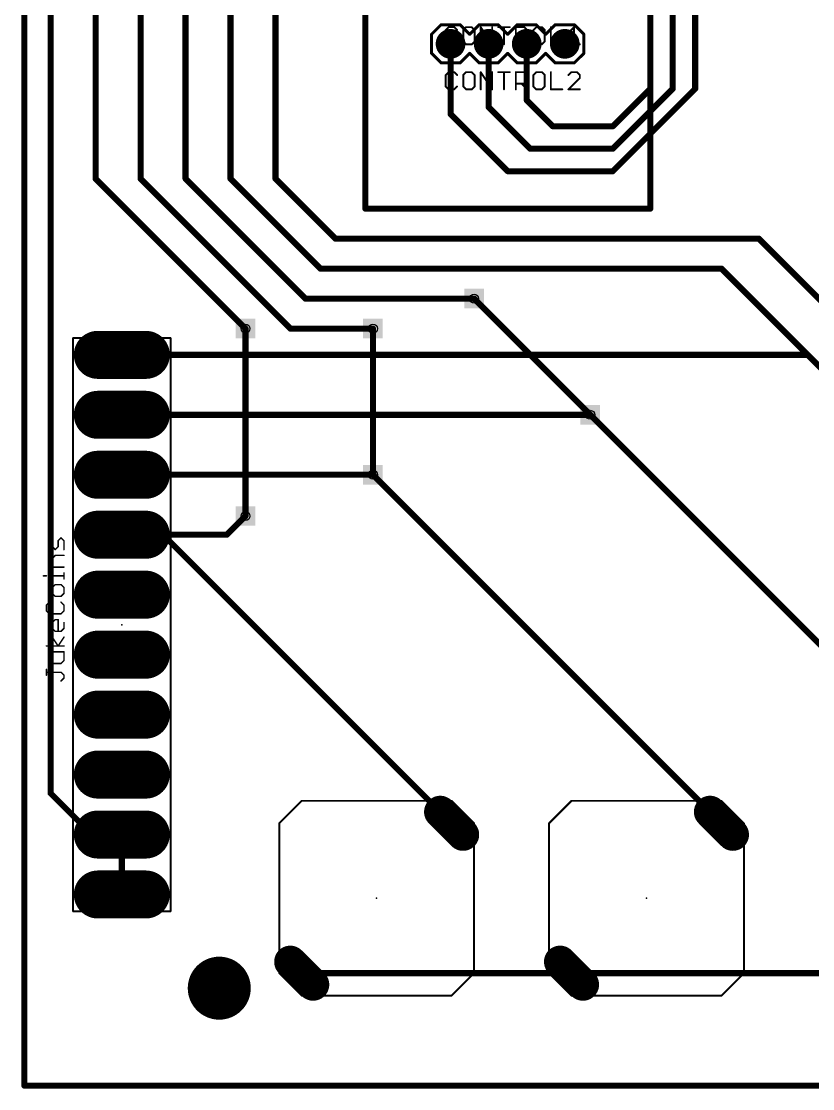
# Model space of a CAD drawing. Extents: x -67 to 67, y -99 to 99.
# Drawn here: x -67 to -14.2, y -98.7 to -27.5 of the extents above; entities that cross this region are included whole.
import ezdxf

# ---------------------------------------------------------------- set-up
doc = ezdxf.new("R2010")
doc.units = 0
for name, color, linetype in [('1', 22, 'CONTINUOUS'), ('16', 175, 'CONTINUOUS'), ('17', 82, 'CONTINUOUS'), ('18', 82, 'CONTINUOUS'), ('20', 7, 'CONTINUOUS'), ('21', 253, 'CONTINUOUS'), ('23', 7, 'CONTINUOUS'), ('25', 253, 'CONTINUOUS'), ('29', 253, 'CONTINUOUS'), ('30', 253, 'CONTINUOUS'), ('44', 253, 'CONTINUOUS'), ('51', 253, 'CONTINUOUS')]:
    doc.layers.add(name, color=color, linetype=linetype)

# ---------------------------------------------------------------- blocks, each defined once
blk = doc.blocks.new('RECT')
blk.add_solid([(-0.5, -0.5), (0.5, -0.5), (-0.5, 0.5), (0.5, 0.5)])
blk = doc.blocks.new('ROUNDP')
at = {"const_width": 0.5}
blk.add_lwpolyline([(0, -0.25, 1), (0, 0.25, 1), (0, -0.25)], format="xyb", dxfattribs=at)
blk = doc.blocks.new('LONGP100')
at = {"const_width": 1}
blk.add_lwpolyline([(-0.5, 0), (0.5, 0)], dxfattribs=at)
at = {"const_width": 0.5}
for points in [[(-0.5, 0.25, 1), (-0.5, -0.25)], [(0.5, -0.25, 1), (0.5, 0.25)]]:
    blk.add_lwpolyline(points, format="xyb", dxfattribs=at)
blk = doc.blocks.new('SQUAREV')
blk.add_solid([(-0.5, -0.5), (0.5, -0.5), (-0.5, 0.5), (0.5, 0.5)])

msp = doc.modelspace()

# ---------------------------------------------------------------- linework, layer by layer
at = {"layer": '1', "const_width": 0.4064}
for points in [[(-36.75, -46), (-29, -53.75)], [(-52, -48), (-52, -60.5)], [(-43.5, -57.75), (-43.5, -48)]]:
    msp.add_lwpolyline(points, dxfattribs=at)
at = {"layer": '1', "const_width": 0.2032}
for points in [[(-36.6782, -45.9282, 1), (-36.8218, -46.0718)], [(-51.8984, -48, 1), (-52.1016, -48)], [(-43.3984, -48, 1), (-43.6016, -48)], [(-29.0718, -53.8218, 1), (-28.9282, -53.6782)], [(-43.6016, -57.75, 1), (-43.3984, -57.75)], [(-52.1016, -60.5, 1), (-51.8984, -60.5)]]:
    msp.add_lwpolyline(points, format="xyb", dxfattribs=at)
at = {"layer": '16', "const_width": 0.4064}
for points in [[(-66.75, -98.5), (-66.75, 98.5)], [(-66.75, -98.5), (-66.75, 98.5)], [(-50, -38), (-50, 51.5)], [(-56, -38), (-56, 50.5)], [(-53, -38), (-53, 51)], [(-59, -38), (-59, 50)], [(-65, -79), (-65, 49)], [(-62, -38), (-62, 49.5)], [(-25, -32), (-25, -22)], [(-23.5, -32), (-23.5, -22)], [(-22, -32), (-22, -22)], [(-38.32, -29), (-38.32, -33.68)], [(-35.78, -29), (-35.78, -33.22)], [(-33.24, -29), (-33.24, -32.76)], [(-27.5, -37.5), (-22, -32)], [(-27.5, -36), (-23.5, -32)], [(-27.5, -34.5), (-25, -32)], [(-33.24, -32.76), (-31.5, -34.5)], [(-35.78, -33.22), (-33, -36)], [(-38.32, -33.68), (-34.5, -37.5)], [(-31.5, -34.5), (-27.5, -34.5)], [(-33, -36), (-27.5, -36)], [(-34.5, -37.5), (-27.5, -37.5)], [(-62, -38), (-52, -48)], [(-49, -48), (-59, -38)], [(-48, -46), (-56, -38)], [(-47, -44), (-53, -38)], [(-46, -42), (-50, -38)], [(-46, -42), (-17.75, -42)], [(-17.75, -42), (21.5, -81.25)], [(-20.25, -44), (-47, -44)], [(-14.5, -49.75), (-20.25, -44)], [(-48, -46), (-36.75, -46)], [(-43.5, -48), (-49, -48)], [(-60.25, -49.75), (-14.5, -49.75)], [(-14.5, -49.75), (16.75, -81)], [(-60.25, -53.75), (-29, -53.75)], [(-29, -53.75), (-1.75, -81)], [(-60.25, -57.75), (-43.5, -57.75)], [(-43.5, -57.75), (-20.25, -81)], [(-52, -60.5), (-53.25, -61.75)], [(-60.25, -61.75), (-57.5, -61.75)], [(-53.25, -61.75), (-60.25, -61.75)], [(-57.5, -61.75), (-38.25, -81)], [(-62.25, -81.75), (-65, -79)], [(-60.25, -81.75), (-62.25, -81.75)], [(-60.25, -85.75), (-60.25, -81.75)], [(-48.25, -91), (-30.25, -91)], [(-30.25, -91), (-11.75, -91)], [(66.75, -98.5), (-66.75, -98.5)], [(66.75, -98.5), (-66.75, -98.5)]]:
    msp.add_lwpolyline(points, dxfattribs=at)
at = {"layer": '16', "const_width": 0.2032}
for points in [[(-38.2184, -29, 1), (-38.4216, -29)], [(-35.6784, -29, 1), (-35.8816, -29)], [(-33.1384, -29, 1), (-33.3416, -29)], [(-25.1016, -32, 1), (-24.8984, -32)], [(-24.9282, -32.0718, 1), (-25.0718, -31.9282)], [(-23.6016, -32, 1), (-23.3984, -32)], [(-23.4282, -32.0718, 1), (-23.5718, -31.9282)], [(-22.1016, -32, 1), (-21.8984, -32)], [(-21.9282, -32.0718, 1), (-22.0718, -31.9282)], [(-33.3416, -32.76, 1), (-33.1384, -32.76)], [(-33.1682, -32.6882, 1), (-33.3118, -32.8318)], [(-35.8816, -33.22, 1), (-35.6784, -33.22)], [(-35.7082, -33.1482, 1), (-35.8518, -33.2918)], [(-38.4216, -33.68, 1), (-38.2184, -33.68)], [(-38.2482, -33.6082, 1), (-38.3918, -33.7518)], [(-31.5, -34.3984, 1), (-31.5, -34.6016)], [(-31.5718, -34.5718, 1), (-31.4282, -34.4282)], [(-27.5718, -34.4282, 1), (-27.4282, -34.5718)], [(-27.5, -34.6016, 1), (-27.5, -34.3984)], [(-33, -35.8984, 1), (-33, -36.1016)], [(-33.0718, -36.0718, 1), (-32.9282, -35.9282)], [(-27.5718, -35.9282, 1), (-27.4282, -36.0718)], [(-27.5, -36.1016, 1), (-27.5, -35.8984)], [(-34.5, -37.3984, 1), (-34.5, -37.6016)], [(-34.5718, -37.5718, 1), (-34.4282, -37.4282)], [(-27.5718, -37.4282, 1), (-27.4282, -37.5718)], [(-27.5, -37.6016, 1), (-27.5, -37.3984)], [(-62.1016, -38, 1), (-61.8984, -38)], [(-61.9282, -37.9282, 1), (-62.0718, -38.0718)], [(-59.1016, -38, 1), (-58.8984, -38)], [(-58.9282, -37.9282, 1), (-59.0718, -38.0718)], [(-56.1016, -38, 1), (-55.8984, -38)], [(-55.9282, -37.9282, 1), (-56.0718, -38.0718)], [(-53.1016, -38, 1), (-52.8984, -38)], [(-52.9282, -37.9282, 1), (-53.0718, -38.0718)], [(-50.1016, -38, 1), (-49.8984, -38)], [(-49.9282, -37.9282, 1), (-50.0718, -38.0718)], [(-46, -41.8984, 1), (-46, -42.1016)], [(-46.0718, -42.0718, 1), (-45.9282, -41.9282)], [(-17.6782, -41.9282, 1), (-17.8218, -42.0718)], [(-17.75, -42.1016, 1), (-17.75, -41.8984)], [(-47, -43.8984, 1), (-47, -44.1016)], [(-47.0718, -44.0718, 1), (-46.9282, -43.9282)], [(-20.1782, -43.9282, 1), (-20.3218, -44.0718)], [(-20.25, -44.1016, 1), (-20.25, -43.8984)], [(-48, -45.8984, 1), (-48, -46.1016)], [(-48.0718, -46.0718, 1), (-47.9282, -45.9282)], [(-36.75, -46.1016, 1), (-36.75, -45.8984)], [(-52.0718, -48.0718, 1), (-51.9282, -47.9282)], [(-49, -47.8984, 1), (-49, -48.1016)], [(-49.0718, -48.0718, 1), (-48.9282, -47.9282)], [(-43.5, -48.1016, 1), (-43.5, -47.8984)], [(-60.25, -49.6484, 1), (-60.25, -49.8516)], [(-14.4282, -49.6782, 1), (-14.5718, -49.8218)], [(-14.5718, -49.8218, 1), (-14.4282, -49.6782)], [(-14.5, -49.8516, 1), (-14.5, -49.6484)], [(-60.25, -53.6484, 1), (-60.25, -53.8516)], [(-28.9282, -53.6782, 1), (-29.0718, -53.8218)], [(-29, -53.8516, 1), (-29, -53.6484)], [(-60.25, -57.6484, 1), (-60.25, -57.8516)], [(-43.4282, -57.6782, 1), (-43.5718, -57.8218)], [(-43.5, -57.8516, 1), (-43.5, -57.6484)], [(-51.9282, -60.5718, 1), (-52.0718, -60.4282)], [(-60.25, -61.6484, 1), (-60.25, -61.8516)], [(-60.25, -61.6484, 1), (-60.25, -61.8516)], [(-57.4282, -61.6782, 1), (-57.5718, -61.8218)], [(-57.5, -61.8516, 1), (-57.5, -61.6484)], [(-53.3218, -61.6782, 1), (-53.1782, -61.8218)], [(-53.25, -61.8516, 1), (-53.25, -61.6484)], [(-65.1016, -79, 1), (-64.8984, -79)], [(-64.9282, -78.9282, 1), (-65.0718, -79.0718)], [(-38.3218, -81.0718, 1), (-38.1782, -80.9282)], [(-20.3218, -81.0718, 1), (-20.1782, -80.9282)], [(-62.25, -81.6484, 1), (-62.25, -81.8516)], [(-62.3218, -81.8218, 1), (-62.1782, -81.6782)], [(-60.1484, -81.75, 1), (-60.3516, -81.75)], [(-60.25, -81.8516, 1), (-60.25, -81.6484)], [(-60.3516, -85.75, 1), (-60.1484, -85.75)], [(-48.25, -90.8984, 1), (-48.25, -91.1016)], [(-30.25, -90.8984, 1), (-30.25, -91.1016)], [(-30.25, -91.1016, 1), (-30.25, -90.8984)], [(-66.75, -98.3984, 1), (-66.75, -98.6016)], [(-66.75, -98.3984, 1), (-66.75, -98.6016)], [(-66.8516, -98.5, 1), (-66.6484, -98.5)], [(-66.8516, -98.5, 1), (-66.6484, -98.5)]]:
    msp.add_lwpolyline(points, format="xyb", dxfattribs=at)
at = {"layer": '20', "const_width": 0.4064}
for points in [[(-66.75, 98.5), (-66.75, -98.5)], [(-66.75, -98.5), (66.75, -98.5)]]:
    msp.add_lwpolyline(points, dxfattribs=at)
at = {"layer": '20', "const_width": 0.2032}
for points in [[(-66.75, -98.3984, 1), (-66.75, -98.6016)], [(-66.8516, -98.5, 1), (-66.6484, -98.5)]]:
    msp.add_lwpolyline(points, format="xyb", dxfattribs=at)
at = {"layer": '20'}
msp.add_circle((-53.75, -92), 2, dxfattribs=at)
at = {"layer": '21'}
for points, const_width in [([(-44, 58.5), (-44, -40)], 0.4064), ([(-25, -40), (-25, 58.5)], 0.4064), ([(-39.59, -28.365), (-38.955, -27.73)], 0.2032), ([(-38.955, -27.73), (-37.685, -27.73)], 0.2032), ([(-37.05, -28.365), (-37.685, -27.73)], 0.2032), ([(-37.05, -28.365), (-36.415, -27.73)], 0.2032), ([(-36.415, -27.73), (-35.145, -27.73)], 0.2032), ([(-35.145, -27.73), (-34.51, -28.365)], 0.2032), ([(-34.51, -28.365), (-33.875, -27.73)], 0.2032), ([(-33.875, -27.73), (-32.605, -27.73)], 0.2032), ([(-32.605, -27.73), (-31.97, -28.365)], 0.2032), ([(-31.97, -28.365), (-31.335, -27.73)], 0.2032), ([(-31.335, -27.73), (-30.065, -27.73)], 0.2032), ([(-29.43, -28.365), (-30.065, -27.73)], 0.2032), ([(-39.59, -29.635), (-39.59, -28.365)], 0.2032), ([(-29.43, -29.635), (-29.43, -28.365)], 0.2032), ([(-38.955, -30.27), (-39.59, -29.635)], 0.2032), ([(-37.685, -30.27), (-37.05, -29.635)], 0.2032), ([(-36.415, -30.27), (-37.05, -29.635)], 0.2032), ([(-34.51, -29.635), (-35.145, -30.27)], 0.2032), ([(-33.875, -30.27), (-34.51, -29.635)], 0.2032), ([(-31.97, -29.635), (-32.605, -30.27)], 0.2032), ([(-31.335, -30.27), (-31.97, -29.635)], 0.2032), ([(-30.065, -30.27), (-29.43, -29.635)], 0.2032), ([(-37.685, -30.27), (-38.955, -30.27)], 0.2032), ([(-35.145, -30.27), (-36.415, -30.27)], 0.2032), ([(-32.605, -30.27), (-33.875, -30.27)], 0.2032), ([(-30.065, -30.27), (-31.335, -30.27)], 0.2032), ([(-44, -40), (-25, -40)], 0.4064), ([(-63.5, -86.875), (-63.5, -48.625)], 0.127), ([(-63.5, -48.625), (-57, -48.625)], 0.127), ([(-57, -48.625), (-57, -86.875)], 0.127), ([(-64.8904, -62.5438), (-64.8904, -61.9591)], 0.1016), ([(-64.3057, -61.9591), (-64.5006, -62.154)], 0.1016), ([(-64.1108, -62.154), (-64.3057, -61.9591)], 0.1016), ([(-64.6955, -62.7387), (-64.8904, -62.5438)], 0.1016), ([(-64.5006, -62.5438), (-64.6955, -62.7387)], 0.1016), ([(-64.5006, -62.154), (-64.5006, -62.5438)], 0.1016), ([(-64.1108, -62.7387), (-64.1108, -62.154)], 0.1016), ([(-64.8904, -63.3234), (-64.6955, -63.1285)], 0.1016), ([(-64.8904, -63.9081), (-64.8904, -63.3234)], 0.1016), ([(-64.6955, -63.1285), (-64.1108, -63.1285)], 0.1016), ([(-64.1108, -63.9081), (-64.8904, -63.9081)], 0.1016), ([(-65.4751, -64.4928), (-65.2802, -64.4928)], 0.1016), ([(-64.8904, -64.6877), (-64.8904, -64.4928)], 0.1016), ([(-64.8904, -64.4928), (-64.1108, -64.4928)], 0.1016), ([(-64.1108, -64.6877), (-64.1108, -64.2979)], 0.1016), ([(-64.6955, -65.0775), (-64.8904, -65.2724)], 0.1016), ([(-64.8904, -65.2724), (-64.8904, -65.6622)], 0.1016), ([(-64.3057, -65.0775), (-64.6955, -65.0775)], 0.1016), ([(-64.1108, -65.2724), (-64.3057, -65.0775)], 0.1016), ([(-64.1108, -65.6622), (-64.1108, -65.2724)], 0.1016), ([(-65.0853, -66.2469), (-65.2802, -66.4418)], 0.1016), ([(-64.8904, -65.6622), (-64.6955, -65.8571)], 0.1016), ([(-64.6955, -65.8571), (-64.3057, -65.8571)], 0.1016), ([(-64.3057, -65.8571), (-64.1108, -65.6622)], 0.1016), ([(-64.1108, -66.4418), (-64.3057, -66.2469)], 0.1016), ([(-65.2802, -66.4418), (-65.2802, -66.8316)], 0.1016), ([(-65.2802, -66.8316), (-65.0853, -67.0265)], 0.1016), ([(-64.3057, -67.0265), (-64.1108, -66.8316)], 0.1016), ([(-64.1108, -66.8316), (-64.1108, -66.4418)], 0.1016), ([(-65.0853, -67.0265), (-64.3057, -67.0265)], 0.1016), ([(-64.8904, -67.6112), (-64.6955, -67.4163)], 0.1016), ([(-64.8904, -68.001), (-64.8904, -67.6112)], 0.1016), ([(-64.6955, -67.4163), (-64.5006, -67.4163)], 0.1016), ([(-64.5006, -67.4163), (-64.5006, -68.1959)], 0.1016), ([(-64.1108, -67.6112), (-64.1108, -68.001)], 0.1016), ([(-64.6955, -68.1959), (-64.8904, -68.001)], 0.1016), ([(-64.3057, -68.1959), (-64.6955, -68.1959)], 0.1016), ([(-64.1108, -68.001), (-64.3057, -68.1959)], 0.1016), ([(-64.5006, -69.1704), (-64.8904, -68.5857)], 0.1016), ([(-64.1108, -68.5857), (-64.5006, -69.1704)], 0.1016), ([(-64.1108, -69.1704), (-65.2802, -69.1704)], 0.1016), ([(-64.1108, -69.5602), (-64.8904, -69.5602)], 0.1016), ([(-64.1108, -70.1449), (-64.1108, -69.5602)], 0.1016), ([(-64.8904, -70.3398), (-64.3057, -70.3398)], 0.1016), ([(-64.3057, -70.3398), (-64.1108, -70.1449)], 0.1016), ([(-65.2802, -71.1194), (-65.2802, -70.7296)], 0.1016), ([(-64.3057, -70.9245), (-65.2802, -70.9245)], 0.1016), ([(-64.1108, -71.1194), (-64.3057, -70.9245)], 0.1016), ([(-64.1108, -71.3143), (-64.1108, -71.1194)], 0.1016), ([(-64.3057, -71.5092), (-64.1108, -71.3143)], 0.1016), ([(-49.75, -81), (-48.25, -79.5)], 0.127), ([(-48.25, -79.5), (-38.25, -79.5)], 0.127), ([(-38.25, -79.5), (-36.75, -81)], 0.127), ([(-31.75, -81), (-30.25, -79.5)], 0.127), ([(-30.25, -79.5), (-20.25, -79.5)], 0.127), ([(-20.25, -79.5), (-18.75, -81)], 0.127), ([(-49.75, -91), (-49.75, -81)], 0.127), ([(-36.75, -81), (-36.75, -91)], 0.127), ([(-31.75, -91), (-31.75, -81)], 0.127), ([(-18.75, -81), (-18.75, -91)], 0.127), ([(-57, -86.875), (-63.5, -86.875)], 0.127), ([(-49.75, -91), (-48.25, -92.5)], 0.127), ([(-38.25, -92.5), (-36.75, -91)], 0.127), ([(-31.75, -91), (-30.25, -92.5)], 0.127), ([(-20.25, -92.5), (-18.75, -91)], 0.127), ([(-48.25, -92.5), (-38.25, -92.5)], 0.127), ([(-30.25, -92.5), (-20.25, -92.5)], 0.127)]:
    msp.add_lwpolyline(points, dxfattribs=dict(at, const_width=const_width))
for points, const_width in [([(-38.955, -27.6792, 1), (-38.955, -27.7808)], 0.1016), ([(-38.9191, -27.7659, 1), (-38.9909, -27.6941)], 0.1016), ([(-37.6491, -27.6941, 1), (-37.7209, -27.7659)], 0.1016), ([(-37.685, -27.7808, 1), (-37.685, -27.6792)], 0.1016), ([(-36.415, -27.6792, 1), (-36.415, -27.7808)], 0.1016), ([(-36.3791, -27.7659, 1), (-36.4509, -27.6941)], 0.1016), ([(-35.1091, -27.6941, 1), (-35.1809, -27.7659)], 0.1016), ([(-35.145, -27.7808, 1), (-35.145, -27.6792)], 0.1016), ([(-33.875, -27.6792, 1), (-33.875, -27.7808)], 0.1016), ([(-33.8391, -27.7659, 1), (-33.9109, -27.6941)], 0.1016), ([(-32.5691, -27.6941, 1), (-32.6409, -27.7659)], 0.1016), ([(-32.605, -27.7808, 1), (-32.605, -27.6792)], 0.1016), ([(-31.335, -27.6792, 1), (-31.335, -27.7808)], 0.1016), ([(-31.2991, -27.7659, 1), (-31.3709, -27.6941)], 0.1016), ([(-30.0291, -27.6941, 1), (-30.1009, -27.7659)], 0.1016), ([(-30.065, -27.7808, 1), (-30.065, -27.6792)], 0.1016), ([(-39.5392, -28.365, 1), (-39.6408, -28.365)], 0.1016), ([(-39.6259, -28.3291, 1), (-39.5541, -28.4009)], 0.1016), ([(-37.0859, -28.3291, 1), (-37.0141, -28.4009)], 0.1016), ([(-37.0859, -28.4009, 1), (-37.0141, -28.3291)], 0.1016), ([(-34.5459, -28.3291, 1), (-34.4741, -28.4009)], 0.1016), ([(-34.5459, -28.4009, 1), (-34.4741, -28.3291)], 0.1016), ([(-32.0059, -28.3291, 1), (-31.9341, -28.4009)], 0.1016), ([(-32.0059, -28.4009, 1), (-31.9341, -28.3291)], 0.1016), ([(-29.3792, -28.365, 1), (-29.4808, -28.365)], 0.1016), ([(-29.4659, -28.4009, 1), (-29.3941, -28.3291)], 0.1016), ([(-39.5541, -29.5991, 1), (-39.6259, -29.6709)], 0.1016), ([(-39.6408, -29.635, 1), (-39.5392, -29.635)], 0.1016), ([(-37.0141, -29.5991, 1), (-37.0859, -29.6709)], 0.1016), ([(-37.0141, -29.6709, 1), (-37.0859, -29.5991)], 0.1016), ([(-34.4741, -29.5991, 1), (-34.5459, -29.6709)], 0.1016), ([(-34.4741, -29.6709, 1), (-34.5459, -29.5991)], 0.1016), ([(-31.9341, -29.5991, 1), (-32.0059, -29.6709)], 0.1016), ([(-31.9341, -29.6709, 1), (-32.0059, -29.5991)], 0.1016), ([(-29.4808, -29.635, 1), (-29.3792, -29.635)], 0.1016), ([(-29.3941, -29.6709, 1), (-29.4659, -29.5991)], 0.1016), ([(-38.955, -30.2192, 1), (-38.955, -30.3208)], 0.1016), ([(-38.9909, -30.3059, 1), (-38.9191, -30.2341)], 0.1016), ([(-37.7209, -30.2341, 1), (-37.6491, -30.3059)], 0.1016), ([(-37.685, -30.3208, 1), (-37.685, -30.2192)], 0.1016), ([(-36.415, -30.2192, 1), (-36.415, -30.3208)], 0.1016), ([(-36.4509, -30.3059, 1), (-36.3791, -30.2341)], 0.1016), ([(-35.1809, -30.2341, 1), (-35.1091, -30.3059)], 0.1016), ([(-35.145, -30.3208, 1), (-35.145, -30.2192)], 0.1016), ([(-33.875, -30.2192, 1), (-33.875, -30.3208)], 0.1016), ([(-33.9109, -30.3059, 1), (-33.8391, -30.2341)], 0.1016), ([(-32.6409, -30.2341, 1), (-32.5691, -30.3059)], 0.1016), ([(-32.605, -30.3208, 1), (-32.605, -30.2192)], 0.1016), ([(-31.335, -30.2192, 1), (-31.335, -30.3208)], 0.1016), ([(-31.3709, -30.3059, 1), (-31.2991, -30.2341)], 0.1016), ([(-30.1009, -30.2341, 1), (-30.0291, -30.3059)], 0.1016), ([(-30.065, -30.3208, 1), (-30.065, -30.2192)], 0.1016), ([(-44, -39.8984, 1), (-44, -40.1016)], 0.2032), ([(-25, -40.1016, 1), (-25, -39.8984)], 0.2032), ([(-44.1016, -40, 1), (-43.8984, -40)], 0.2032), ([(-25.1016, -40, 1), (-24.8984, -40)], 0.2032), ([(-63.4682, -48.625, 1), (-63.5318, -48.625)], 0.0635), ([(-63.5, -48.5932, 1), (-63.5, -48.6568)], 0.0635), ([(-56.9682, -48.625, 1), (-57.0318, -48.625)], 0.0635), ([(-57, -48.6568, 1), (-57, -48.5932)], 0.0635), ([(-64.865, -61.9591, 1), (-64.9158, -61.9591)], 0.0508), ([(-64.2877, -61.9412, 1), (-64.3237, -61.9771)], 0.0508), ([(-64.2877, -61.9771, 1), (-64.3237, -61.9412)], 0.0508), ([(-64.8724, -62.5259, 1), (-64.9084, -62.5618)], 0.0508), ([(-64.9158, -62.5438, 1), (-64.865, -62.5438)], 0.0508), ([(-64.4752, -62.154, 1), (-64.526, -62.154)], 0.0508), ([(-64.5186, -62.1361, 1), (-64.4826, -62.172)], 0.0508), ([(-64.526, -62.5438, 1), (-64.4752, -62.5438)], 0.0508), ([(-64.4826, -62.5618, 1), (-64.5186, -62.5259)], 0.0508), ([(-64.0854, -62.154, 1), (-64.1362, -62.154)], 0.0508), ([(-64.1288, -62.172, 1), (-64.0928, -62.1361)], 0.0508), ([(-64.865, -63.3234, 1), (-64.9158, -63.3234)], 0.0508), ([(-64.9084, -63.3055, 1), (-64.8724, -63.3414)], 0.0508), ([(-64.7135, -62.7208, 1), (-64.6775, -62.7567)], 0.0508), ([(-64.6955, -63.1031, 1), (-64.6955, -63.1539)], 0.0508), ([(-64.7135, -62.7567, 1), (-64.6775, -62.7208)], 0.0508), ([(-64.6775, -63.1465, 1), (-64.7135, -63.1106)], 0.0508), ([(-64.1362, -62.7387, 1), (-64.0854, -62.7387)], 0.0508), ([(-64.1108, -63.1539, 1), (-64.1108, -63.1031)], 0.0508), ([(-64.8904, -63.8827, 1), (-64.8904, -63.9335)], 0.0508), ([(-64.9158, -63.9081, 1), (-64.865, -63.9081)], 0.0508), ([(-64.1108, -63.9335, 1), (-64.1108, -63.8827)], 0.0508), ([(-65.4751, -64.4674, 1), (-65.4751, -64.5182)], 0.0508), ([(-65.2802, -64.5182, 1), (-65.2802, -64.4674)], 0.0508), ([(-64.865, -64.4928, 1), (-64.9158, -64.4928)], 0.0508), ([(-64.8904, -64.4674, 1), (-64.8904, -64.5182)], 0.0508), ([(-64.9158, -64.6877, 1), (-64.865, -64.6877)], 0.0508), ([(-64.0854, -64.2979, 1), (-64.1362, -64.2979)], 0.0508), ([(-64.1362, -64.6877, 1), (-64.0854, -64.6877)], 0.0508), ([(-64.1108, -64.5182, 1), (-64.1108, -64.4674)], 0.0508), ([(-64.865, -65.2724, 1), (-64.9158, -65.2724)], 0.0508), ([(-64.9084, -65.2545, 1), (-64.8724, -65.2904)], 0.0508), ([(-64.6955, -65.0521, 1), (-64.6955, -65.1029)], 0.0508), ([(-64.6775, -65.0955, 1), (-64.7135, -65.0596)], 0.0508), ([(-64.2877, -65.0596, 1), (-64.3237, -65.0955)], 0.0508), ([(-64.3057, -65.1029, 1), (-64.3057, -65.0521)], 0.0508), ([(-64.0854, -65.2724, 1), (-64.1362, -65.2724)], 0.0508), ([(-64.1288, -65.2904, 1), (-64.0928, -65.2545)], 0.0508), ([(-65.0673, -66.2649, 1), (-65.1033, -66.229)], 0.0508), ([(-64.8724, -65.6443, 1), (-64.9084, -65.6802)], 0.0508), ([(-64.9158, -65.6622, 1), (-64.865, -65.6622)], 0.0508), ([(-64.6955, -65.8317, 1), (-64.6955, -65.8825)], 0.0508), ([(-64.7135, -65.8751, 1), (-64.6775, -65.8392)], 0.0508), ([(-64.3237, -65.8392, 1), (-64.2877, -65.8751)], 0.0508), ([(-64.2877, -66.229, 1), (-64.3237, -66.2649)], 0.0508), ([(-64.3057, -65.8825, 1), (-64.3057, -65.8317)], 0.0508), ([(-64.1362, -65.6622, 1), (-64.0854, -65.6622)], 0.0508), ([(-64.0928, -65.6802, 1), (-64.1288, -65.6443)], 0.0508), ([(-65.2548, -66.4418, 1), (-65.3056, -66.4418)], 0.0508), ([(-65.2982, -66.4239, 1), (-65.2622, -66.4598)], 0.0508), ([(-65.2622, -66.8137, 1), (-65.2982, -66.8496)], 0.0508), ([(-65.3056, -66.8316, 1), (-65.2548, -66.8316)], 0.0508), ([(-64.0854, -66.4418, 1), (-64.1362, -66.4418)], 0.0508), ([(-64.1362, -66.8316, 1), (-64.0854, -66.8316)], 0.0508), ([(-64.1288, -66.4598, 1), (-64.0928, -66.4239)], 0.0508), ([(-64.0928, -66.8496, 1), (-64.1288, -66.8137)], 0.0508), ([(-65.0853, -67.0011, 1), (-65.0853, -67.0519)], 0.0508), ([(-65.1033, -67.0445, 1), (-65.0673, -67.0086)], 0.0508), ([(-64.865, -67.6112, 1), (-64.9158, -67.6112)], 0.0508), ([(-64.9084, -67.5933, 1), (-64.8724, -67.6292)], 0.0508), ([(-64.6955, -67.3909, 1), (-64.6955, -67.4417)], 0.0508), ([(-64.6775, -67.4343, 1), (-64.7135, -67.3984)], 0.0508), ([(-64.4752, -67.4163, 1), (-64.526, -67.4163)], 0.0508), ([(-64.5006, -67.4417, 1), (-64.5006, -67.3909)], 0.0508), ([(-64.3237, -67.0086, 1), (-64.2877, -67.0445)], 0.0508), ([(-64.3057, -67.0519, 1), (-64.3057, -67.0011)], 0.0508), ([(-64.0854, -67.6112, 1), (-64.1362, -67.6112)], 0.0508), ([(-64.8724, -67.9831, 1), (-64.9084, -68.019)], 0.0508), ([(-64.9158, -68.001, 1), (-64.865, -68.001)], 0.0508), ([(-64.6955, -68.1705, 1), (-64.6955, -68.2213)], 0.0508), ([(-64.7135, -68.2139, 1), (-64.6775, -68.1779)], 0.0508), ([(-64.526, -68.1959, 1), (-64.4752, -68.1959)], 0.0508), ([(-64.3237, -68.1779, 1), (-64.2877, -68.2139)], 0.0508), ([(-64.3057, -68.2213, 1), (-64.3057, -68.1705)], 0.0508), ([(-64.1362, -68.001, 1), (-64.0854, -68.001)], 0.0508), ([(-64.0928, -68.019, 1), (-64.1288, -67.9831)], 0.0508), ([(-64.8693, -68.5716, 1), (-64.9115, -68.5998)], 0.0508), ([(-64.0897, -68.5998, 1), (-64.1319, -68.5716)], 0.0508), ([(-65.2802, -69.145, 1), (-65.2802, -69.1958)], 0.0508), ([(-64.8904, -69.5348, 1), (-64.8904, -69.5856)], 0.0508), ([(-64.5217, -69.1563, 1), (-64.4795, -69.1845)], 0.0508), ([(-64.5217, -69.1845, 1), (-64.4795, -69.1563)], 0.0508), ([(-64.0854, -69.5602, 1), (-64.1362, -69.5602)], 0.0508), ([(-64.1108, -69.1958, 1), (-64.1108, -69.145)], 0.0508), ([(-64.1108, -69.5856, 1), (-64.1108, -69.5348)], 0.0508), ([(-64.8904, -70.3144, 1), (-64.8904, -70.3652)], 0.0508), ([(-64.3237, -70.3218, 1), (-64.2877, -70.3578)], 0.0508), ([(-64.3057, -70.3652, 1), (-64.3057, -70.3144)], 0.0508), ([(-64.1362, -70.1449, 1), (-64.0854, -70.1449)], 0.0508), ([(-64.0928, -70.1629, 1), (-64.1288, -70.1269)], 0.0508), ([(-65.2548, -70.7296, 1), (-65.3056, -70.7296)], 0.0508), ([(-65.2802, -70.8991, 1), (-65.2802, -70.9499)], 0.0508), ([(-65.3056, -71.1194, 1), (-65.2548, -71.1194)], 0.0508), ([(-64.2877, -70.9065, 1), (-64.3237, -70.9425)], 0.0508), ([(-64.3057, -70.9499, 1), (-64.3057, -70.8991)], 0.0508), ([(-64.0854, -71.1194, 1), (-64.1362, -71.1194)], 0.0508), ([(-64.1288, -71.1374, 1), (-64.0928, -71.1014)], 0.0508), ([(-64.3237, -71.4912, 1), (-64.2877, -71.5272)], 0.0508), ([(-64.1362, -71.3143, 1), (-64.0854, -71.3143)], 0.0508), ([(-64.0928, -71.3323, 1), (-64.1288, -71.2963)], 0.0508), ([(-48.25, -79.4682, 1), (-48.25, -79.5318)], 0.0635), ([(-48.2275, -79.5225, 1), (-48.2725, -79.4775)], 0.0635), ([(-38.2275, -79.4775, 1), (-38.2725, -79.5225)], 0.0635), ([(-38.25, -79.5318, 1), (-38.25, -79.4682)], 0.0635), ([(-30.25, -79.4682, 1), (-30.25, -79.5318)], 0.0635), ([(-30.2275, -79.5225, 1), (-30.2725, -79.4775)], 0.0635), ([(-20.2275, -79.4775, 1), (-20.2725, -79.5225)], 0.0635), ([(-20.25, -79.5318, 1), (-20.25, -79.4682)], 0.0635), ([(-49.7725, -80.9775, 1), (-49.7275, -81.0225)], 0.0635), ([(-49.7182, -81, 1), (-49.7818, -81)], 0.0635), ([(-36.7182, -81, 1), (-36.7818, -81)], 0.0635), ([(-36.7725, -81.0225, 1), (-36.7275, -80.9775)], 0.0635), ([(-31.7725, -80.9775, 1), (-31.7275, -81.0225)], 0.0635), ([(-31.7183, -81, 1), (-31.7817, -81)], 0.0635), ([(-18.7183, -81, 1), (-18.7817, -81)], 0.0635), ([(-18.7725, -81.0225, 1), (-18.7275, -80.9775)], 0.0635), ([(-63.5, -86.8432, 1), (-63.5, -86.9068)], 0.0635), ([(-63.5318, -86.875, 1), (-63.4682, -86.875)], 0.0635), ([(-57.0318, -86.875, 1), (-56.9682, -86.875)], 0.0635), ([(-57, -86.9068, 1), (-57, -86.8432)], 0.0635), ([(-49.7275, -90.9775, 1), (-49.7725, -91.0225)], 0.0635), ([(-49.7818, -91, 1), (-49.7182, -91)], 0.0635), ([(-36.7818, -91, 1), (-36.7182, -91)], 0.0635), ([(-36.7275, -91.0225, 1), (-36.7725, -90.9775)], 0.0635), ([(-31.7275, -90.9775, 1), (-31.7725, -91.0225)], 0.0635), ([(-31.7817, -91, 1), (-31.7183, -91)], 0.0635), ([(-18.7817, -91, 1), (-18.7183, -91)], 0.0635), ([(-18.7275, -91.0225, 1), (-18.7725, -90.9775)], 0.0635), ([(-48.25, -92.4682, 1), (-48.25, -92.5318)], 0.0635), ([(-48.2725, -92.5225, 1), (-48.2275, -92.4775)], 0.0635), ([(-38.2725, -92.4775, 1), (-38.2275, -92.5225)], 0.0635), ([(-38.25, -92.5318, 1), (-38.25, -92.4682)], 0.0635), ([(-30.25, -92.4682, 1), (-30.25, -92.5318)], 0.0635), ([(-30.2725, -92.5225, 1), (-30.2275, -92.4775)], 0.0635), ([(-20.2725, -92.4775, 1), (-20.2275, -92.5225)], 0.0635), ([(-20.25, -92.5318, 1), (-20.25, -92.4682)], 0.0635)]:
    msp.add_lwpolyline(points, format="xyb", dxfattribs=dict(at, const_width=const_width))
at = {"layer": '23'}
for p in [(-30.7, -29), (-60.25, -67.75), (-43.25, -86), (-25.25, -86)]:
    msp.add_point(p, dxfattribs=at)
at = {"layer": '25', "const_width": 0.127}
for points in [[(-38.4548, -27.8913), (-38.6455, -28.082)], [(-38.6455, -28.082), (-38.6455, -28.8446)], [(-38.0735, -27.8913), (-38.4548, -27.8913)], [(-37.8828, -28.082), (-38.0735, -27.8913)], [(-37.2854, -27.8913), (-37.4761, -28.082)], [(-37.4761, -28.082), (-37.4761, -28.8446)], [(-36.9041, -27.8913), (-37.2854, -27.8913)], [(-36.7134, -28.082), (-36.9041, -27.8913)], [(-36.7134, -28.8446), (-36.7134, -28.082)], [(-36.3067, -29.0353), (-36.3067, -27.8913)], [(-36.3067, -27.8913), (-35.544, -29.0353)], [(-35.544, -29.0353), (-35.544, -27.8913)], [(-35.1373, -27.8913), (-34.3747, -27.8913)], [(-34.756, -29.0353), (-34.756, -27.8913)], [(-33.9679, -29.0353), (-33.9679, -27.8913)], [(-33.9679, -27.8913), (-33.3959, -27.8913)], [(-33.3959, -27.8913), (-33.2053, -28.082)], [(-33.2053, -28.4633), (-33.3959, -28.654)], [(-33.2053, -28.082), (-33.2053, -28.4633)], [(-32.6078, -27.8913), (-32.7985, -28.082)], [(-32.7985, -28.082), (-32.7985, -28.8446)], [(-32.2265, -27.8913), (-32.6078, -27.8913)], [(-32.0359, -28.082), (-32.2265, -27.8913)], [(-32.0359, -28.8446), (-32.0359, -28.082)], [(-31.6291, -27.8913), (-31.6291, -29.0353)], [(-30.4597, -28.2727), (-30.0784, -27.8913)], [(-30.0784, -27.8913), (-30.0784, -29.0353)], [(-38.6455, -28.8446), (-38.4548, -29.0353)], [(-38.4548, -29.0353), (-38.0735, -29.0353)], [(-38.0735, -29.0353), (-37.8828, -28.8446)], [(-37.4761, -28.8446), (-37.2854, -29.0353)], [(-37.2854, -29.0353), (-36.9041, -29.0353)], [(-36.9041, -29.0353), (-36.7134, -28.8446)], [(-33.3959, -28.654), (-33.9679, -28.654)], [(-33.5866, -28.654), (-33.2053, -29.0353)], [(-32.7985, -28.8446), (-32.6078, -29.0353)], [(-32.6078, -29.0353), (-32.2265, -29.0353)], [(-32.2265, -29.0353), (-32.0359, -28.8446)], [(-31.6291, -29.0353), (-30.8665, -29.0353)], [(-30.4597, -29.0353), (-29.6971, -29.0353)], [(-38.4548, -30.8913), (-38.6455, -31.082)], [(-38.6455, -31.082), (-38.6455, -31.8446)], [(-38.0735, -30.8913), (-38.4548, -30.8913)], [(-37.8828, -31.082), (-38.0735, -30.8913)], [(-37.2854, -30.8913), (-37.4761, -31.082)], [(-37.4761, -31.082), (-37.4761, -31.8446)], [(-36.9041, -30.8913), (-37.2854, -30.8913)], [(-36.7134, -31.082), (-36.9041, -30.8913)], [(-36.7134, -31.8446), (-36.7134, -31.082)], [(-36.3067, -32.0353), (-36.3067, -30.8913)], [(-36.3067, -30.8913), (-35.544, -32.0353)], [(-35.544, -32.0353), (-35.544, -30.8913)], [(-35.1373, -30.8913), (-34.3747, -30.8913)], [(-34.756, -32.0353), (-34.756, -30.8913)], [(-33.9679, -32.0353), (-33.9679, -30.8913)], [(-33.9679, -30.8913), (-33.3959, -30.8913)], [(-33.3959, -30.8913), (-33.2053, -31.082)], [(-33.2053, -31.082), (-33.2053, -31.4633)], [(-32.6078, -30.8913), (-32.7985, -31.082)], [(-32.7985, -31.082), (-32.7985, -31.8446)], [(-32.2265, -30.8913), (-32.6078, -30.8913)], [(-32.0359, -31.082), (-32.2265, -30.8913)], [(-32.0359, -31.8446), (-32.0359, -31.082)], [(-31.6291, -30.8913), (-31.6291, -32.0353)], [(-30.2691, -30.8913), (-30.4597, -31.082)], [(-30.4597, -32.0353), (-29.6971, -31.2727)], [(-29.8877, -30.8913), (-30.2691, -30.8913)], [(-29.6971, -31.082), (-29.8877, -30.8913)], [(-29.6971, -31.2727), (-29.6971, -31.082)], [(-38.6455, -31.8446), (-38.4548, -32.0353)], [(-38.4548, -32.0353), (-38.0735, -32.0353)], [(-38.0735, -32.0353), (-37.8828, -31.8446)], [(-37.4761, -31.8446), (-37.2854, -32.0353)], [(-37.2854, -32.0353), (-36.9041, -32.0353)], [(-36.9041, -32.0353), (-36.7134, -31.8446)], [(-33.3959, -31.654), (-33.9679, -31.654)], [(-33.5866, -31.654), (-33.2053, -32.0353)], [(-33.2053, -31.4633), (-33.3959, -31.654)], [(-32.7985, -31.8446), (-32.6078, -32.0353)], [(-32.6078, -32.0353), (-32.2265, -32.0353)], [(-32.2265, -32.0353), (-32.0359, -31.8446)], [(-31.6291, -32.0353), (-30.8665, -32.0353)], [(-29.6971, -32.0353), (-30.4597, -32.0353)]]:
    msp.add_lwpolyline(points, dxfattribs=at)
at = {"layer": '25', "const_width": 0.0635}
for points in [[(-38.6137, -28.082, 1), (-38.6772, -28.082)], [(-38.6679, -28.0595, 1), (-38.623, -28.1044)], [(-38.4548, -27.8596, 1), (-38.4548, -27.9231)], [(-38.4324, -27.9138, 1), (-38.4773, -27.8689)], [(-38.0511, -27.8689, 1), (-38.096, -27.9138)], [(-38.0735, -27.9231, 1), (-38.0735, -27.8596)], [(-37.9053, -28.1044, 1), (-37.8604, -28.0595)], [(-37.4443, -28.082, 1), (-37.5078, -28.082)], [(-37.4985, -28.0595, 1), (-37.4536, -28.1044)], [(-37.2854, -27.8596, 1), (-37.2854, -27.9231)], [(-37.263, -27.9138, 1), (-37.3079, -27.8689)], [(-36.8817, -27.8689, 1), (-36.9266, -27.9138)], [(-36.9041, -27.9231, 1), (-36.9041, -27.8596)], [(-36.6817, -28.082, 1), (-36.7452, -28.082)], [(-36.7359, -28.1044, 1), (-36.691, -28.0595)], [(-36.2749, -27.8913, 1), (-36.3385, -27.8913)], [(-36.2803, -27.8737, 1), (-36.3331, -27.9089)], [(-35.5123, -27.8913, 1), (-35.5758, -27.8913)], [(-35.1373, -27.8596, 1), (-35.1373, -27.9231)], [(-34.7242, -27.8913, 1), (-34.7877, -27.8913)], [(-34.3747, -27.9231, 1), (-34.3747, -27.8596)], [(-33.9362, -27.8913, 1), (-33.9997, -27.8913)], [(-33.9679, -27.8596, 1), (-33.9679, -27.9231)], [(-33.3735, -27.8689, 1), (-33.4184, -27.9138)], [(-33.3959, -27.9231, 1), (-33.3959, -27.8596)], [(-33.1735, -28.082, 1), (-33.237, -28.082)], [(-33.237, -28.4633, 1), (-33.1735, -28.4633)], [(-33.2277, -28.1044, 1), (-33.1828, -28.0595)], [(-33.1828, -28.4858, 1), (-33.2277, -28.4409)], [(-32.7668, -28.082, 1), (-32.8303, -28.082)], [(-32.821, -28.0595, 1), (-32.7761, -28.1044)], [(-32.6078, -27.8596, 1), (-32.6078, -27.9231)], [(-32.5854, -27.9138, 1), (-32.6303, -27.8689)], [(-32.2041, -27.8689, 1), (-32.249, -27.9138)], [(-32.2265, -27.9231, 1), (-32.2265, -27.8596)], [(-32.0041, -28.082, 1), (-32.0676, -28.082)], [(-32.0583, -28.1044, 1), (-32.0134, -28.0595)], [(-31.5974, -27.8913, 1), (-31.6609, -27.8913)], [(-30.4822, -28.2502, 1), (-30.4373, -28.2951)], [(-30.0466, -27.8913, 1), (-30.1101, -27.8913)], [(-30.0559, -27.9138, 1), (-30.1008, -27.8689)], [(-38.6772, -28.8446, 1), (-38.6137, -28.8446)], [(-38.623, -28.8222, 1), (-38.6679, -28.8671)], [(-38.4548, -29.0036, 1), (-38.4548, -29.0671)], [(-38.4773, -29.0578, 1), (-38.4324, -29.0128)], [(-38.096, -29.0128, 1), (-38.0511, -29.0578)], [(-38.0735, -29.0671, 1), (-38.0735, -29.0036)], [(-37.8604, -28.8671, 1), (-37.9053, -28.8222)], [(-37.5078, -28.8446, 1), (-37.4443, -28.8446)], [(-37.4536, -28.8222, 1), (-37.4985, -28.8671)], [(-37.2854, -29.0036, 1), (-37.2854, -29.0671)], [(-37.3079, -29.0578, 1), (-37.263, -29.0128)], [(-36.9266, -29.0128, 1), (-36.8817, -29.0578)], [(-36.9041, -29.0671, 1), (-36.9041, -29.0036)], [(-36.7452, -28.8446, 1), (-36.6817, -28.8446)], [(-36.691, -28.8671, 1), (-36.7359, -28.8222)], [(-36.3385, -29.0353, 1), (-36.2749, -29.0353)], [(-35.5758, -29.0353, 1), (-35.5123, -29.0353)], [(-35.5705, -29.0529, 1), (-35.5176, -29.0177)], [(-34.7877, -29.0353, 1), (-34.7242, -29.0353)], [(-33.9997, -29.0353, 1), (-33.9362, -29.0353)], [(-33.9679, -28.6222, 1), (-33.9679, -28.6857)], [(-33.5641, -28.6315, 1), (-33.609, -28.6764)], [(-33.4184, -28.6315, 1), (-33.3735, -28.6764)], [(-33.3959, -28.6857, 1), (-33.3959, -28.6222)], [(-33.2277, -29.0578, 1), (-33.1828, -29.0128)], [(-32.8303, -28.8446, 1), (-32.7668, -28.8446)], [(-32.7761, -28.8222, 1), (-32.821, -28.8671)], [(-32.6078, -29.0036, 1), (-32.6078, -29.0671)], [(-32.6303, -29.0578, 1), (-32.5854, -29.0128)], [(-32.249, -29.0128, 1), (-32.2041, -29.0578)], [(-32.2265, -29.0671, 1), (-32.2265, -29.0036)], [(-32.0676, -28.8446, 1), (-32.0041, -28.8446)], [(-32.0134, -28.8671, 1), (-32.0583, -28.8222)], [(-31.6609, -29.0353, 1), (-31.5974, -29.0353)], [(-31.6291, -29.0036, 1), (-31.6291, -29.0671)], [(-30.8665, -29.0671, 1), (-30.8665, -29.0036)], [(-30.4597, -29.0036, 1), (-30.4597, -29.0671)], [(-30.1101, -29.0353, 1), (-30.0466, -29.0353)], [(-29.6971, -29.0671, 1), (-29.6971, -29.0036)], [(-38.6137, -31.082, 1), (-38.6772, -31.082)], [(-38.6679, -31.0595, 1), (-38.623, -31.1044)], [(-38.4548, -30.8596, 1), (-38.4548, -30.9231)], [(-38.4324, -30.9138, 1), (-38.4773, -30.8689)], [(-38.0511, -30.8689, 1), (-38.096, -30.9138)], [(-38.0735, -30.9231, 1), (-38.0735, -30.8596)], [(-37.9053, -31.1044, 1), (-37.8604, -31.0595)], [(-37.4443, -31.082, 1), (-37.5078, -31.082)], [(-37.4985, -31.0595, 1), (-37.4536, -31.1044)], [(-37.2854, -30.8596, 1), (-37.2854, -30.9231)], [(-37.263, -30.9138, 1), (-37.3079, -30.8689)], [(-36.8817, -30.8689, 1), (-36.9266, -30.9138)], [(-36.9041, -30.9231, 1), (-36.9041, -30.8596)], [(-36.6817, -31.082, 1), (-36.7452, -31.082)], [(-36.7359, -31.1044, 1), (-36.691, -31.0595)], [(-36.2749, -30.8913, 1), (-36.3385, -30.8913)], [(-36.2803, -30.8737, 1), (-36.3331, -30.9089)], [(-35.5123, -30.8913, 1), (-35.5758, -30.8913)], [(-35.1373, -30.8596, 1), (-35.1373, -30.9231)], [(-34.7242, -30.8913, 1), (-34.7877, -30.8913)], [(-34.3747, -30.9231, 1), (-34.3747, -30.8596)], [(-33.9362, -30.8913, 1), (-33.9997, -30.8913)], [(-33.9679, -30.8596, 1), (-33.9679, -30.9231)], [(-33.3735, -30.8689, 1), (-33.4184, -30.9138)], [(-33.3959, -30.9231, 1), (-33.3959, -30.8596)], [(-33.1735, -31.082, 1), (-33.237, -31.082)], [(-33.2277, -31.1044, 1), (-33.1828, -31.0595)], [(-32.7668, -31.082, 1), (-32.8303, -31.082)], [(-32.821, -31.0595, 1), (-32.7761, -31.1044)], [(-32.6078, -30.8596, 1), (-32.6078, -30.9231)], [(-32.5854, -30.9138, 1), (-32.6303, -30.8689)], [(-32.2041, -30.8689, 1), (-32.249, -30.9138)], [(-32.2265, -30.9231, 1), (-32.2265, -30.8596)], [(-32.0041, -31.082, 1), (-32.0676, -31.082)], [(-32.0583, -31.1044, 1), (-32.0134, -31.0595)], [(-31.5974, -30.8913, 1), (-31.6609, -30.8913)], [(-30.4822, -31.0595, 1), (-30.4373, -31.1044)], [(-30.2691, -30.8596, 1), (-30.2691, -30.9231)], [(-30.2466, -30.9138, 1), (-30.2915, -30.8689)], [(-29.8653, -30.8689, 1), (-29.9102, -30.9138)], [(-29.8877, -30.9231, 1), (-29.8877, -30.8596)], [(-29.6653, -31.082, 1), (-29.7288, -31.082)], [(-29.7288, -31.2727, 1), (-29.6653, -31.2727)], [(-29.7195, -31.1044, 1), (-29.6746, -31.0595)], [(-29.6746, -31.2951, 1), (-29.7195, -31.2502)], [(-38.6772, -31.8446, 1), (-38.6137, -31.8446)], [(-38.623, -31.8222, 1), (-38.6679, -31.8671)], [(-38.4548, -32.0035, 1), (-38.4548, -32.0671)], [(-38.4773, -32.0578, 1), (-38.4324, -32.0128)], [(-38.096, -32.0128, 1), (-38.0511, -32.0578)], [(-38.0735, -32.0671, 1), (-38.0735, -32.0035)], [(-37.8604, -31.8671, 1), (-37.9053, -31.8222)], [(-37.5078, -31.8446, 1), (-37.4443, -31.8446)], [(-37.4536, -31.8222, 1), (-37.4985, -31.8671)], [(-37.2854, -32.0035, 1), (-37.2854, -32.0671)], [(-37.3079, -32.0578, 1), (-37.263, -32.0128)], [(-36.9266, -32.0128, 1), (-36.8817, -32.0578)], [(-36.9041, -32.0671, 1), (-36.9041, -32.0035)], [(-36.7452, -31.8446, 1), (-36.6817, -31.8446)], [(-36.691, -31.8671, 1), (-36.7359, -31.8222)], [(-36.3385, -32.0353, 1), (-36.2749, -32.0353)], [(-35.5758, -32.0353, 1), (-35.5123, -32.0353)], [(-35.5705, -32.0529, 1), (-35.5176, -32.0177)], [(-34.7877, -32.0353, 1), (-34.7242, -32.0353)], [(-33.9997, -32.0353, 1), (-33.9362, -32.0353)], [(-33.9679, -31.6222, 1), (-33.9679, -31.6857)], [(-33.5641, -31.6315, 1), (-33.609, -31.6764)], [(-33.4184, -31.6315, 1), (-33.3735, -31.6764)], [(-33.3959, -31.6857, 1), (-33.3959, -31.6222)], [(-33.237, -31.4633, 1), (-33.1735, -31.4633)], [(-33.1828, -31.4858, 1), (-33.2277, -31.4409)], [(-33.2277, -32.0578, 1), (-33.1828, -32.0128)], [(-32.8303, -31.8446, 1), (-32.7668, -31.8446)], [(-32.7761, -31.8222, 1), (-32.821, -31.8671)], [(-32.6078, -32.0035, 1), (-32.6078, -32.0671)], [(-32.6303, -32.0578, 1), (-32.5854, -32.0128)], [(-32.249, -32.0128, 1), (-32.2041, -32.0578)], [(-32.2265, -32.0671, 1), (-32.2265, -32.0035)], [(-32.0676, -31.8446, 1), (-32.0041, -31.8446)], [(-32.0134, -31.8671, 1), (-32.0583, -31.8222)], [(-31.6291, -32.0035, 1), (-31.6291, -32.0671)], [(-31.6609, -32.0353, 1), (-31.5974, -32.0353)], [(-30.8665, -32.0671, 1), (-30.8665, -32.0035)], [(-30.4597, -32.0035, 1), (-30.4597, -32.0671)], [(-30.4822, -32.0128, 1), (-30.4373, -32.0578)], [(-29.6971, -32.0671, 1), (-29.6971, -32.0035)]]:
    msp.add_lwpolyline(points, format="xyb", dxfattribs=at)
at = {"layer": '29', "const_width": 2.1016}
msp.add_lwpolyline([(-53.75, -93.0508, 1), (-53.75, -90.9492, 1), (-53.75, -93.0508)], format="xyb", dxfattribs=at)
at = {"layer": '30', "const_width": 2.1016}
msp.add_lwpolyline([(-53.75, -93.0508, 1), (-53.75, -90.9492, 1), (-53.75, -93.0508)], format="xyb", dxfattribs=at)
at = {"layer": '44'}
for centre, radius in [((-38.32, -29), 0.508), ((-35.78, -29), 0.508), ((-33.24, -29), 0.508), ((-30.7, -29), 0.508), ((-36.75, -46), 0.3), ((-52, -48), 0.3), ((-43.5, -48), 0.3), ((-60.25, -49.75), 0.5), ((-60.25, -53.75), 0.5), ((-29, -53.75), 0.3), ((-60.25, -57.75), 0.5), ((-43.5, -57.75), 0.3), ((-52, -60.5), 0.3), ((-60.25, -61.75), 0.5), ((-60.25, -65.75), 0.5), ((-60.25, -69.75), 0.5), ((-60.25, -73.75), 0.5), ((-60.25, -77.75), 0.5), ((-38.25, -81), 0.65), ((-20.25, -81), 0.65), ((-60.25, -81.75), 0.5), ((-60.25, -85.75), 0.5), ((-48.25, -91), 0.65), ((-30.25, -91), 0.65)]:
    msp.add_circle(centre, radius, dxfattribs=at)

# ---------------------------------------------------------------- block references
at = {"layer": '17'}
for name, p, xscale, yscale, rotation in [('ROUNDP', (-38.32, -29), 1.778, 1.778, 270), ('ROUNDP', (-38.32, -29), 1.778, 1.778, 270), ('ROUNDP', (-35.78, -29), 1.778, 1.778, 270), ('ROUNDP', (-35.78, -29), 1.778, 1.778, 270), ('ROUNDP', (-33.24, -29), 1.778, 1.778, 270), ('ROUNDP', (-33.24, -29), 1.778, 1.778, 270), ('ROUNDP', (-30.7, -29), 1.778, 1.778, 270), ('ROUNDP', (-30.7, -29), 1.778, 1.778, 270), ('LONGP100', (-60.25, -49.75), 3, 3, 180), ('LONGP100', (-60.25, -49.75), 3, 3, 180), ('LONGP100', (-60.25, -53.75), 3, 3, 180), ('LONGP100', (-60.25, -53.75), 3, 3, 180), ('LONGP100', (-60.25, -57.75), 3, 3, 180), ('LONGP100', (-60.25, -57.75), 3, 3, 180), ('LONGP100', (-60.25, -61.75), 3, 3, 180), ('LONGP100', (-60.25, -61.75), 3, 3, 180), ('LONGP100', (-60.25, -65.75), 3, 3, 180), ('LONGP100', (-60.25, -65.75), 3, 3, 180), ('LONGP100', (-60.25, -69.75), 3, 3, 180), ('LONGP100', (-60.25, -69.75), 3, 3, 180), ('LONGP100', (-60.25, -73.75), 3, 3, 180), ('LONGP100', (-60.25, -73.75), 3, 3, 180), ('LONGP100', (-60.25, -77.75), 3, 3, 180), ('LONGP100', (-60.25, -77.75), 3, 3, 180), ('LONGP100', (-38.25, -81), 1.95, 1.95, 135), ('LONGP100', (-38.25, -81), 1.95, 1.95, 135), ('LONGP100', (-20.25, -81), 1.95, 1.95, 135), ('LONGP100', (-20.25, -81), 1.95, 1.95, 135), ('LONGP100', (-60.25, -81.75), 3, 3, 180), ('LONGP100', (-60.25, -81.75), 3, 3, 180), ('LONGP100', (-60.25, -85.75), 3, 3, 180), ('LONGP100', (-60.25, -85.75), 3, 3, 180), ('LONGP100', (-48.25, -91), 1.95, 1.95, 135), ('LONGP100', (-48.25, -91), 1.95, 1.95, 135), ('LONGP100', (-30.25, -91), 1.95, 1.95, 135), ('LONGP100', (-30.25, -91), 1.95, 1.95, 135)]:
    msp.add_blockref(name, p, dxfattribs=dict(at, xscale=xscale, yscale=yscale, rotation=rotation))
at = {"layer": '18', "xscale": 1.108, "yscale": 1.108}
for p in [(-36.75, -46), (-36.75, -46), (-52, -48), (-52, -48), (-43.5, -48), (-43.5, -48), (-29, -53.75), (-29, -53.75), (-43.5, -57.75), (-43.5, -57.75), (-52, -60.5), (-52, -60.5)]:
    msp.add_blockref('SQUAREV', p, dxfattribs=at)
at = {"layer": '29'}
for name, p, xscale, yscale, rotation in [('ROUNDP', (-38.32, -29), 1.9812, 1.9812, 270), ('ROUNDP', (-35.78, -29), 1.9812, 1.9812, 270), ('ROUNDP', (-33.24, -29), 1.9812, 1.9812, 270), ('ROUNDP', (-30.7, -29), 1.9812, 1.9812, 270), ('LONGP100', (-60.25, -49.75), 3.2032, 3.2032, 180), ('LONGP100', (-60.25, -53.75), 3.2032, 3.2032, 180), ('LONGP100', (-60.25, -57.75), 3.2032, 3.2032, 180), ('LONGP100', (-60.25, -61.75), 3.2032, 3.2032, 180), ('LONGP100', (-60.25, -65.75), 3.2032, 3.2032, 180), ('LONGP100', (-60.25, -69.75), 3.2032, 3.2032, 180), ('LONGP100', (-60.25, -73.75), 3.2032, 3.2032, 180), ('LONGP100', (-60.25, -77.75), 3.2032, 3.2032, 180), ('LONGP100', (-38.25, -81), 2.1532, 2.1532, 135), ('LONGP100', (-20.25, -81), 2.1532, 2.1532, 135), ('LONGP100', (-60.25, -81.75), 3.2032, 3.2032, 180), ('LONGP100', (-60.25, -85.75), 3.2032, 3.2032, 180), ('LONGP100', (-48.25, -91), 2.1532, 2.1532, 135), ('LONGP100', (-30.25, -91), 2.1532, 2.1532, 135)]:
    msp.add_blockref(name, p, dxfattribs=dict(at, xscale=xscale, yscale=yscale, rotation=rotation))
at = {"layer": '29', "xscale": 1.3112, "yscale": 1.3112}
for p in [(-36.75, -46), (-52, -48), (-43.5, -48), (-29, -53.75), (-43.5, -57.75), (-52, -60.5)]:
    msp.add_blockref('SQUAREV', p, dxfattribs=at)
at = {"layer": '30'}
for name, p, xscale, yscale, rotation in [('ROUNDP', (-38.32, -29), 1.9812, 1.9812, 270), ('ROUNDP', (-35.78, -29), 1.9812, 1.9812, 270), ('ROUNDP', (-33.24, -29), 1.9812, 1.9812, 270), ('ROUNDP', (-30.7, -29), 1.9812, 1.9812, 270), ('LONGP100', (-60.25, -49.75), 3.2032, 3.2032, 180), ('LONGP100', (-60.25, -53.75), 3.2032, 3.2032, 180), ('LONGP100', (-60.25, -57.75), 3.2032, 3.2032, 180), ('LONGP100', (-60.25, -61.75), 3.2032, 3.2032, 180), ('LONGP100', (-60.25, -65.75), 3.2032, 3.2032, 180), ('LONGP100', (-60.25, -69.75), 3.2032, 3.2032, 180), ('LONGP100', (-60.25, -73.75), 3.2032, 3.2032, 180), ('LONGP100', (-60.25, -77.75), 3.2032, 3.2032, 180), ('LONGP100', (-38.25, -81), 2.1532, 2.1532, 135), ('LONGP100', (-20.25, -81), 2.1532, 2.1532, 135), ('LONGP100', (-60.25, -81.75), 3.2032, 3.2032, 180), ('LONGP100', (-60.25, -85.75), 3.2032, 3.2032, 180), ('LONGP100', (-48.25, -91), 2.1532, 2.1532, 135), ('LONGP100', (-30.25, -91), 2.1532, 2.1532, 135)]:
    msp.add_blockref(name, p, dxfattribs=dict(at, xscale=xscale, yscale=yscale, rotation=rotation))
at = {"layer": '30', "xscale": 1.3112, "yscale": 1.3112}
for p in [(-36.75, -46), (-52, -48), (-43.5, -48), (-29, -53.75), (-43.5, -57.75), (-52, -60.5)]:
    msp.add_blockref('SQUAREV', p, dxfattribs=at)
at = {"layer": '51', "xscale": 0.508, "yscale": 0.508, "rotation": 180}
for p in [(-38.32, -29), (-35.78, -29), (-33.24, -29), (-30.7, -29)]:
    msp.add_blockref('RECT', p, dxfattribs=at)

doc.saveas('drawing.dxf')
